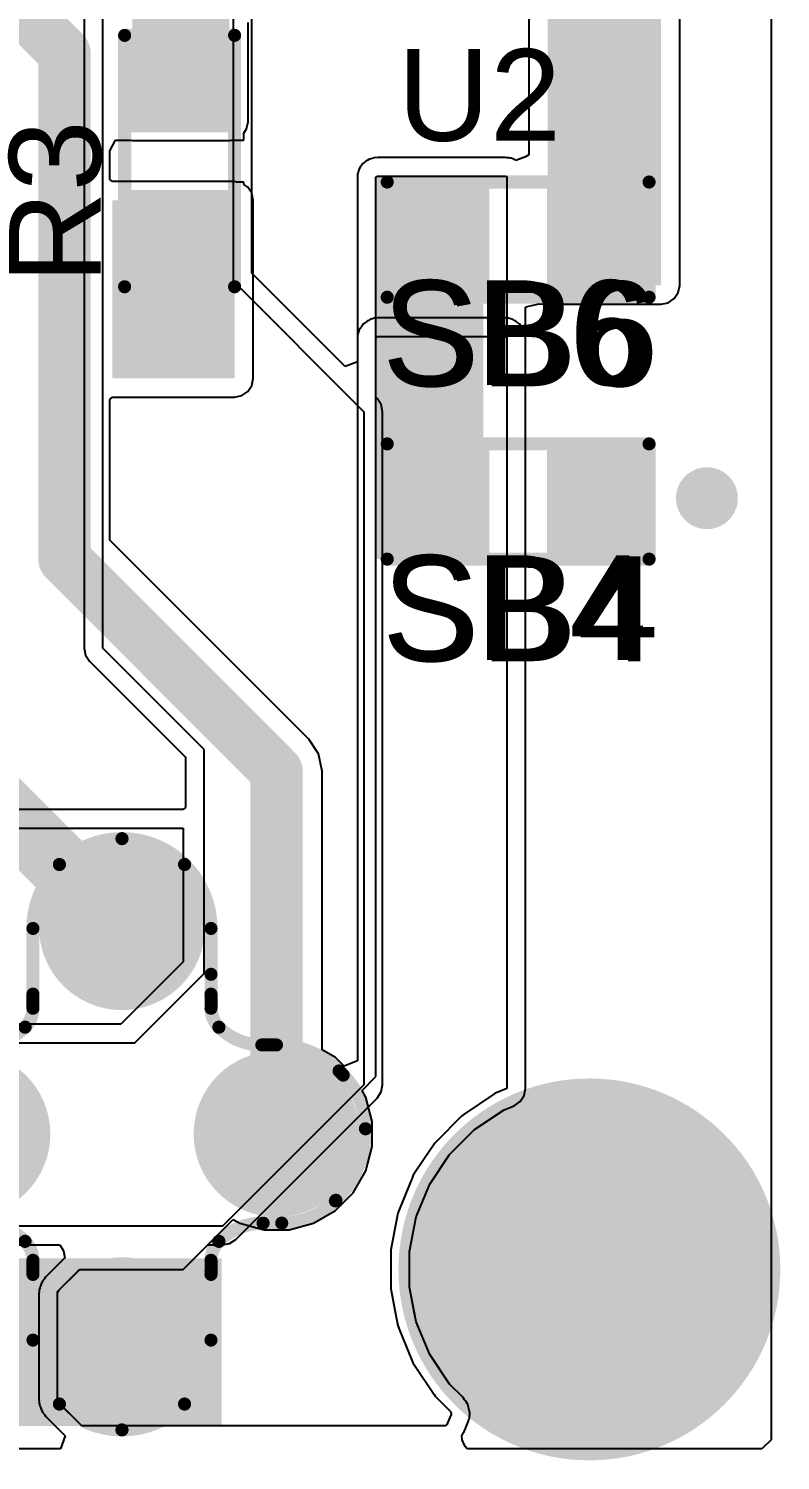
# Model space of a CAD drawing. Header units: millimetres. Extents: x 0.2 to 47.8, y 0.1 to 26.
# Drawn here: x 40.54 to 47.83, y 0.14 to 14.03 of the extents above; entities that cross this region are included whole.
import ezdxf

# ---------------------------------------------------------------- set-up
doc = ezdxf.new("R2010")
doc.units = ezdxf.units.MM
for name, color, linetype in [('BottomLayer', 5, 'Continuous'), ('BottomSolder', 6, 'Continuous'), ('MultiLayer', 9, 'Continuous'), ('PadHoleLayer', 156, 'Continuous'), ('TopLayer', 1, 'Continuous'), ('TopOverlay', 2, 'Continuous'), ('TopPaste', 8, 'Continuous'), ('TopSolder', 216, 'Continuous'), ('ViaHoleLayer', 16, 'Continuous')]:
    doc.layers.add(name, color=color, linetype=linetype)
doc.styles.add('Arial', font='', dxfattribs={"height": 0.2})
doc.styles.get('Arial').set_extended_font_data('Arial')

# ---------------------------------------------------------------- blocks, each defined once
blk = doc.blocks.new('2_2_P___17')
at = {"layer": 'TopLayer'}
h = blk.add_hatch(color=1, dxfattribs=at)
edge = h.paths.add_edge_path()
edge.add_arc((0, 2), 0.75, 0, 360)
h = blk.add_hatch(color=1, dxfattribs=at)
edge = h.paths.add_edge_path()
edge.add_arc((-1.5, 0), 0.75, 0, 360)
h = blk.add_hatch(color=1, dxfattribs=at)
edge = h.paths.add_edge_path()
edge.add_arc((1.5, 0), 0.75, 0, 360)
h = blk.add_hatch(color=1, dxfattribs=at)
edge = h.paths.add_edge_path()
edge.add_arc((0, -2.007), 0.75, 0, 360)
at = {"layer": 'TopPaste'}
h = blk.add_hatch(color=8, dxfattribs=at)
edge = h.paths.add_edge_path()
edge.add_arc((0, 2), 0.75, 0, 360)
h = blk.add_hatch(color=8, dxfattribs=at)
edge = h.paths.add_edge_path()
edge.add_arc((-1.5, 0), 0.75, 0, 360)
h = blk.add_hatch(color=8, dxfattribs=at)
edge = h.paths.add_edge_path()
edge.add_arc((1.5, 0), 0.75, 0, 360)
h = blk.add_hatch(color=8, dxfattribs=at)
edge = h.paths.add_edge_path()
edge.add_arc((0, -2.007), 0.75, 0, 360)
at = {"layer": 'TopSolder'}
h = blk.add_hatch(color=216, dxfattribs=at)
edge = h.paths.add_edge_path()
edge.add_arc((0, 2), 0.805, 0, 360)
h = blk.add_hatch(color=216, dxfattribs=at)
edge = h.paths.add_edge_path()
edge.add_arc((-1.5, 0), 0.805, 0, 360)
h = blk.add_hatch(color=216, dxfattribs=at)
edge = h.paths.add_edge_path()
edge.add_arc((1.5, 0), 0.805, 0, 360)
h = blk.add_hatch(color=216, dxfattribs=at)
edge = h.paths.add_edge_path()
edge.add_arc((0, -2.007), 0.805, 0, 360)
at = {"layer": 'TopOverlay', "const_width": 0.127}
for points in [[(-0.607, 2.619, -0.198912), (0, 2.87)], [(0, 2.87, -0.198912), (0.607, 2.619)], [(-0.864, 1.999, -0.198912), (-0.607, 2.619)], [(0.607, 2.619, -0.198912), (0.864, 1.999)], [(-0.864, 1.225, -0.198912), (-0.94, 1.041)], [(0.94, 1.041, -0.198912), (0.864, 1.225)], [(-0.94, 1.041, -0.198912), (-1.369, 0.864)], [(1.369, 0.864, -0.198912), (0.94, 1.041)], [(-2.07, 0.648, -0.198912), (-1.549, 0.864)], [(1.549, 0.864, -0.198912), (2.07, 0.648)], [(-2.362, -0.051, -0.198912), (-2.075, 0.643)], [(2.075, 0.643, -0.198912), (2.362, -0.051)], [(-2.147, -0.571, -0.198912), (-2.362, -0.051)], [(2.362, -0.051, -0.198912), (2.147, -0.571)], [(-1.499, -0.864, -0.198912), (-2.106, -0.612)], [(2.106, -0.612, -0.198912), (1.499, -0.864)], [(-1.357, -0.864, -0.198912), (-0.94, -1.036)], [(0.94, -1.036, -0.198912), (1.357, -0.864)], [(-0.94, -1.036, -0.198912), (-0.864, -1.22)], [(0.864, -1.22, -0.198912), (0.94, -1.036)], [(-0.607, -2.614, -0.198912), (-0.864, -1.994)], [(0.864, -1.994, -0.198912), (0.607, -2.614)], [(0, -2.865, -0.198912), (-0.607, -2.614)], [(0.607, -2.614, -0.198912), (0, -2.865)]]:
    blk.add_lwpolyline(points, format="xyb", dxfattribs=at)
at = {"layer": 'TopOverlay', "const_width": 0.0635}
for points in [[(-0.032, 2.87, 1), (0.032, 2.87, 1)], [(-0.032, 2.87, 1), (0.032, 2.87, 1)], [(-0.639, 2.619, 1), (-0.575, 2.619, 1)], [(-0.639, 2.619, 1), (-0.575, 2.619, 1)], [(0.575, 2.619, 1), (0.639, 2.619, 1)], [(0.575, 2.619, 1), (0.639, 2.619, 1)], [(-0.895, 1.999, 1), (-0.832, 1.999, 1)], [(-0.895, 1.999, 1), (-0.832, 1.999, 1)], [(0.832, 1.999, 1), (0.895, 1.999, 1)], [(0.832, 1.999, 1), (0.895, 1.999, 1)], [(-0.895, 1.362, 1), (-0.832, 1.362, 1)], [(-0.895, 1.337, 1), (-0.832, 1.337, 1)], [(0.832, 1.362, 1), (0.895, 1.362, 1)], [(0.832, 1.337, 1), (0.895, 1.337, 1)], [(-0.895, 1.225, 1), (-0.832, 1.225, 1)], [(-0.895, 1.225, 1), (-0.832, 1.225, 1)], [(0.832, 1.225, 1), (0.895, 1.225, 1)], [(0.832, 1.225, 1), (0.895, 1.225, 1)], [(-0.972, 1.041, 1), (-0.908, 1.041, 1)], [(-0.972, 1.041, 1), (-0.908, 1.041, 1)], [(0.908, 1.041, 1), (0.972, 1.041, 1)], [(0.908, 1.041, 1), (0.972, 1.041, 1)], [(-1.581, 0.864, 1), (-1.518, 0.864, 1)], [(-1.581, 0.864, 1), (-1.518, 0.864, 1)], [(-1.401, 0.864, 1), (-1.337, 0.864, 1)], [(-1.401, 0.864, 1), (-1.337, 0.864, 1)], [(1.337, 0.864, 1), (1.401, 0.864, 1)], [(1.337, 0.864, 1), (1.401, 0.864, 1)], [(1.518, 0.864, 1), (1.581, 0.864, 1)], [(1.518, 0.864, 1), (1.581, 0.864, 1)], [(-2.107, 0.643, 1), (-2.043, 0.643, 1)], [(-2.107, 0.643, 1), (-2.043, 0.643, 1)], [(-2.101, 0.648, 1), (-2.038, 0.648, 1)], [(-2.101, 0.648, 1), (-2.038, 0.648, 1)], [(2.038, 0.648, 1), (2.101, 0.648, 1)], [(2.038, 0.648, 1), (2.101, 0.648, 1)], [(2.043, 0.643, 1), (2.107, 0.643, 1)], [(2.043, 0.643, 1), (2.107, 0.643, 1)], [(-2.394, -0.051, 1), (-2.33, -0.051, 1)], [(-2.394, -0.051, 1), (-2.33, -0.051, 1)], [(2.33, -0.051, 1), (2.394, -0.051, 1)], [(2.33, -0.051, 1), (2.394, -0.051, 1)], [(-2.178, -0.571, 1), (-2.115, -0.571, 1)], [(-2.178, -0.571, 1), (-2.115, -0.571, 1)], [(-2.137, -0.612, 1), (-2.074, -0.612, 1)], [(-2.137, -0.612, 1), (-2.074, -0.612, 1)], [(2.074, -0.612, 1), (2.137, -0.612, 1)], [(2.074, -0.612, 1), (2.137, -0.612, 1)], [(2.115, -0.571, 1), (2.178, -0.571, 1)], [(2.115, -0.571, 1), (2.178, -0.571, 1)], [(-1.53, -0.864, 1), (-1.467, -0.864, 1)], [(-1.53, -0.864, 1), (-1.467, -0.864, 1)], [(-1.388, -0.864, 1), (-1.325, -0.864, 1)], [(-1.388, -0.864, 1), (-1.325, -0.864, 1)], [(1.325, -0.864, 1), (1.388, -0.864, 1)], [(1.325, -0.864, 1), (1.388, -0.864, 1)], [(1.467, -0.864, 1), (1.53, -0.864, 1)], [(1.467, -0.864, 1), (1.53, -0.864, 1)], [(-0.972, -1.036, 1), (-0.908, -1.036, 1)], [(-0.972, -1.036, 1), (-0.908, -1.036, 1)], [(0.908, -1.036, 1), (0.972, -1.036, 1)], [(0.908, -1.036, 1), (0.972, -1.036, 1)], [(-0.895, -1.22, 1), (-0.832, -1.22, 1)], [(-0.895, -1.22, 1), (-0.832, -1.22, 1)], [(0.832, -1.22, 1), (0.895, -1.22, 1)], [(0.832, -1.22, 1), (0.895, -1.22, 1)], [(-0.895, -1.332, 1), (-0.832, -1.332, 1)], [(-0.895, -1.357, 1), (-0.832, -1.357, 1)], [(0.832, -1.332, 1), (0.895, -1.332, 1)], [(0.832, -1.357, 1), (0.895, -1.357, 1)], [(-0.895, -1.549, 1), (-0.832, -1.549, 1)], [(-0.895, -1.994, 1), (-0.832, -1.994, 1)], [(-0.895, -1.994, 1), (-0.832, -1.994, 1)], [(-0.895, -1.994, 1), (-0.832, -1.994, 1)], [(0.832, -1.994, 1), (0.895, -1.994, 1)], [(0.832, -1.994, 1), (0.895, -1.994, 1)], [(-0.639, -2.614, 1), (-0.575, -2.614, 1)], [(-0.639, -2.614, 1), (-0.575, -2.614, 1)], [(0.575, -2.614, 1), (0.639, -2.614, 1)], [(0.575, -2.614, 1), (0.639, -2.614, 1)], [(-0.032, -2.865, 1), (0.032, -2.865, 1)], [(-0.032, -2.865, 1), (0.032, -2.865, 1)]]:
    blk.add_lwpolyline(points, format="xyb", close=True, dxfattribs=at)
at = {"layer": 'TopOverlay', "const_width": 0.127}
for points in [[(-0.864, 1.999), (-0.864, 1.337)], [(0.864, 1.999), (0.864, 1.337)], [(-0.864, 1.362), (-0.864, 1.225)], [(0.864, 1.362), (0.864, 1.225)], [(-1.369, 0.864), (-1.549, 0.864)], [(1.549, 0.864), (1.369, 0.864)], [(-2.07, 0.648), (-2.075, 0.643)], [(2.075, 0.643), (2.07, 0.648)], [(-2.106, -0.612), (-2.147, -0.571)], [(2.147, -0.571), (2.106, -0.612)], [(-1.357, -0.864), (-1.499, -0.864)], [(1.499, -0.864), (1.357, -0.864)], [(-0.864, -1.22), (-0.864, -1.357)], [(0.864, -1.22), (0.864, -1.357)], [(-0.864, -1.332), (-0.864, -1.994)], [(0.864, -1.332), (0.864, -1.994)], [(-0.864, -1.549), (-0.864, -1.994)]]:
    blk.add_lwpolyline(points, dxfattribs=at)
blk = doc.blocks.new('S______B______26')
at = {"layer": 'TopLayer'}
for points in [[(-1.143, -0.4445), (-1.143, 0.4445), (-0.381, 0.4445), (-0.381, -0.4445)], [(0.381, -0.4445), (0.381, 0.4445), (1.143, 0.4445), (1.143, -0.4445)]]:
    blk.add_hatch(color=1, dxfattribs=at).paths.add_polyline_path(points)
at = {"layer": 'TopPaste'}
for points in [[(-1.143, -0.4445), (-1.143, 0.4445), (-0.381, 0.4445), (-0.381, -0.4445)], [(0.381, -0.4445), (0.381, 0.4445), (1.143, 0.4445), (1.143, -0.4445)]]:
    blk.add_hatch(color=8, dxfattribs=at).paths.add_polyline_path(points)
at = {"layer": 'TopSolder'}
for points in [[(-1.2446, -0.5461), (-1.2446, 0.5461), (-0.2794, 0.5461), (-0.2794, -0.5461)], [(0.2794, -0.5461), (0.2794, 0.5461), (1.2446, 0.5461), (1.2446, -0.5461)]]:
    blk.add_hatch(color=216, dxfattribs=at).paths.add_polyline_path(points)
at = {"layer": 'TopOverlay', "const_width": 0.127}
for points in [[(-1.27, 0.5588), (-1.27, -0.5588)], [(1.27, 0.5588), (-1.27, 0.5588)], [(1.27, 0.5588), (1.27, -0.5588)], [(1.27, -0.5588), (-1.27, -0.5588)]]:
    blk.add_lwpolyline(points, dxfattribs=at)
at = {"layer": 'TopOverlay', "const_width": 0.0635}
for points in [[(-1.30175, 0.5588, 1), (-1.23825, 0.5588, 1)], [(-1.30175, 0.5588, 1), (-1.23825, 0.5588, 1)], [(1.23825, 0.5588, 1), (1.30175, 0.5588, 1)], [(1.23825, 0.5588, 1), (1.30175, 0.5588, 1)], [(-1.30175, -0.5588, 1), (-1.23825, -0.5588, 1)], [(-1.30175, -0.5588, 1), (-1.23825, -0.5588, 1)], [(1.23825, -0.5588, 1), (1.30175, -0.5588, 1)], [(1.23825, -0.5588, 1), (1.30175, -0.5588, 1)]]:
    blk.add_lwpolyline(points, format="xyb", close=True, dxfattribs=at)
at = {"layer": 'TopOverlay'}
blk.add_text('SB6', height=1.016, rotation=-180, dxfattribs=at).set_placement((1.318661, 1.410716))
blk = doc.blocks.new('S______B______28')
at = {"layer": 'TopLayer'}
for points in [[(-1.143, -0.4445), (-1.143, 0.4445), (-0.381, 0.4445), (-0.381, -0.4445)], [(0.381, -0.4445), (0.381, 0.4445), (1.143, 0.4445), (1.143, -0.4445)]]:
    blk.add_hatch(color=1, dxfattribs=at).paths.add_polyline_path(points)
at = {"layer": 'TopPaste'}
for points in [[(-1.143, -0.4445), (-1.143, 0.4445), (-0.381, 0.4445), (-0.381, -0.4445)], [(0.381, -0.4445), (0.381, 0.4445), (1.143, 0.4445), (1.143, -0.4445)]]:
    blk.add_hatch(color=8, dxfattribs=at).paths.add_polyline_path(points)
at = {"layer": 'TopSolder'}
for points in [[(-1.2446, -0.5461), (-1.2446, 0.5461), (-0.2794, 0.5461), (-0.2794, -0.5461)], [(0.2794, -0.5461), (0.2794, 0.5461), (1.2446, 0.5461), (1.2446, -0.5461)]]:
    blk.add_hatch(color=216, dxfattribs=at).paths.add_polyline_path(points)
at = {"layer": 'TopOverlay', "const_width": 0.127}
for points in [[(-1.27, -0.5588), (-1.27, 0.5588)], [(-1.27, 0.5588), (1.27, 0.5588)], [(1.27, -0.5588), (1.27, 0.5588)], [(-1.27, -0.5588), (1.27, -0.5588)]]:
    blk.add_lwpolyline(points, dxfattribs=at)
at = {"layer": 'TopOverlay', "const_width": 0.0635}
for points in [[(-1.30175, 0.5588, 1), (-1.23825, 0.5588, 1)], [(-1.30175, 0.5588, 1), (-1.23825, 0.5588, 1)], [(1.23825, 0.5588, 1), (1.30175, 0.5588, 1)], [(1.23825, 0.5588, 1), (1.30175, 0.5588, 1)], [(-1.30175, -0.5588, 1), (-1.23825, -0.5588, 1)], [(-1.30175, -0.5588, 1), (-1.23825, -0.5588, 1)], [(1.23825, -0.5588, 1), (1.30175, -0.5588, 1)], [(1.23825, -0.5588, 1), (1.30175, -0.5588, 1)]]:
    blk.add_lwpolyline(points, format="xyb", close=True, dxfattribs=at)
at = {"layer": 'TopOverlay'}
blk.add_text('SB4', height=1.016, dxfattribs=at).set_placement((-1.318661, -1.537716))
blk = doc.blocks.new('R___0603_33')
at = {"layer": 'TopLayer'}
for points in [[(-0.381, 0.4445), (-0.381, -0.4445), (-1.143, -0.4445), (-1.143, 0.4445)], [(1.143, 0.4445), (1.143, -0.4445), (0.381, -0.4445), (0.381, 0.4445)]]:
    blk.add_hatch(color=1, dxfattribs=at).paths.add_polyline_path(points)
at = {"layer": 'TopPaste'}
for points in [[(-0.381, 0.4445), (-0.381, -0.4445), (-1.143, -0.4445), (-1.143, 0.4445)], [(1.143, 0.4445), (1.143, -0.4445), (0.381, -0.4445), (0.381, 0.4445)]]:
    blk.add_hatch(color=8, dxfattribs=at).paths.add_polyline_path(points)
at = {"layer": 'TopSolder'}
for points in [[(-0.2794, 0.5461), (-0.2794, -0.5461), (-1.2446, -0.5461), (-1.2446, 0.5461)], [(1.2446, 0.5461), (1.2446, -0.5461), (0.2794, -0.5461), (0.2794, 0.5461)]]:
    blk.add_hatch(color=216, dxfattribs=at).paths.add_polyline_path(points)
at = {"layer": 'TopOverlay', "const_width": 0.127}
for points in [[(1.2192, 0.5334), (-1.2192, 0.5334)], [(-1.2192, -0.5334), (-1.2192, 0.5334)], [(1.2192, -0.5334), (1.2192, 0.5334)], [(1.2192, -0.5334), (-1.2192, -0.5334)]]:
    blk.add_lwpolyline(points, dxfattribs=at)
at = {"layer": 'TopOverlay', "const_width": 0.0635}
for points in [[(-1.25095, 0.5334, 1), (-1.18745, 0.5334, 1)], [(-1.25095, 0.5334, 1), (-1.18745, 0.5334, 1)], [(1.18745, 0.5334, 1), (1.25095, 0.5334, 1)], [(1.18745, 0.5334, 1), (1.25095, 0.5334, 1)], [(-1.25095, -0.5334, 1), (-1.18745, -0.5334, 1)], [(-1.25095, -0.5334, 1), (-1.18745, -0.5334, 1)], [(1.18745, -0.5334, 1), (1.25095, -0.5334, 1)], [(1.18745, -0.5334, 1), (1.25095, -0.5334, 1)]]:
    blk.add_lwpolyline(points, format="xyb", close=True, dxfattribs=at)

msp = doc.modelspace()

# ---------------------------------------------------------------- hatches: boundary and pattern name
at = {"layer": 'BottomLayer'}
h = msp.add_hatch(color=5, dxfattribs=at)
edge = h.paths.add_edge_path()
edge.add_arc((41.85, 11.043), 0.3, 0, 360)
h = msp.add_hatch(color=5, dxfattribs=at)
edge = h.paths.add_edge_path()
edge.add_arc((44.475, 10.363), 0.3, 0, 360)
h = msp.add_hatch(color=5, dxfattribs=at)
edge = h.paths.add_edge_path()
edge.add_arc((47.117, 9.474), 0.3, 0, 360)
h = msp.add_hatch(color=5, dxfattribs=at)
edge = h.paths.add_edge_path()
edge.add_arc((41.443, 5.314), 0.3, 0, 360)
h = msp.add_hatch(color=5, dxfattribs=at)
edge = h.paths.add_edge_path()
edge.add_arc((45.977, 1.994), 1.75, 0, 360)
h = msp.add_hatch(color=5, dxfattribs=at)
edge = h.paths.add_edge_path()
edge.add_arc((41.441, 1.305), 0.3, 0, 360)
at = {"layer": 'BottomSolder'}
h = msp.add_hatch(color=6, dxfattribs=at)
edge = h.paths.add_edge_path()
edge.add_arc((45.977, 1.994), 1.852, 0, 360)
at = {"layer": 'MultiLayer'}
h = msp.add_hatch(color=9, dxfattribs=at)
edge = h.paths.add_edge_path()
edge.add_arc((45.977, 1.994), 1.75, 0, 360)
at = {"layer": 'PadHoleLayer'}
h = msp.add_hatch(color=156, dxfattribs=at)
edge = h.paths.add_edge_path()
edge.add_arc((45.977, 1.994), 1.5, 0, 360)
at = {"layer": 'TopLayer'}
for points in [[(41.545, 13.125), (42.485, 13.125), (42.485, 15.056), (41.545, 15.056)], [(45.572, 11.538), (46.672, 11.538), (46.672, 14.99), (45.572, 14.99)], [(43.907, 8.884), (44.949, 8.884), (44.949, 12.592), (43.907, 12.592)], [(41.351, 10.636), (42.536, 10.636), (42.536, 12.363), (41.351, 12.363)], [(2.348, 0.476), (42.409, 0.476), (42.409, 2.102), (2.348, 2.102)]]:
    msp.add_hatch(color=1, dxfattribs=at).paths.add_polyline_path(points)
h = msp.add_hatch(color=1, dxfattribs=at)
edge = h.paths.add_edge_path()
edge.add_arc((41.85, 11.043), 0.3, 0, 360)
h = msp.add_hatch(color=1, dxfattribs=at)
edge = h.paths.add_edge_path()
edge.add_arc((44.475, 10.363), 0.3, 0, 360)
h = msp.add_hatch(color=1, dxfattribs=at)
edge = h.paths.add_edge_path()
edge.add_arc((47.117, 9.474), 0.3, 0, 360)
h = msp.add_hatch(color=1, dxfattribs=at)
edge = h.paths.add_edge_path()
edge.add_arc((41.443, 5.314), 0.3, 0, 360)
h = msp.add_hatch(color=1, dxfattribs=at)
edge = h.paths.add_edge_path()
edge.add_arc((45.977, 1.994), 1.75, 0, 360)
h = msp.add_hatch(color=1, dxfattribs=at)
edge = h.paths.add_edge_path()
edge.add_arc((41.441, 1.305), 0.3, 0, 360)
at = {"layer": 'TopSolder'}
h = msp.add_hatch(color=216, dxfattribs=at)
edge = h.paths.add_edge_path()
edge.add_arc((45.977, 1.994), 1.852, 0, 360)
at = {"layer": 'ViaHoleLayer'}
h = msp.add_hatch(color=16, dxfattribs=at)
edge = h.paths.add_edge_path()
edge.add_arc((41.85, 11.043), 0.15, 0, 360)
h = msp.add_hatch(color=16, dxfattribs=at)
edge = h.paths.add_edge_path()
edge.add_arc((44.475, 10.363), 0.15, 0, 360)
h = msp.add_hatch(color=16, dxfattribs=at)
edge = h.paths.add_edge_path()
edge.add_arc((47.117, 9.474), 0.15, 0, 360)
h = msp.add_hatch(color=16, dxfattribs=at)
edge = h.paths.add_edge_path()
edge.add_arc((41.443, 5.314), 0.15, 0, 360)
h = msp.add_hatch(color=16, dxfattribs=at)
edge = h.paths.add_edge_path()
edge.add_arc((41.441, 1.305), 0.15, 0, 360)

# ---------------------------------------------------------------- linework, layer by layer
at = {"layer": 'BottomLayer'}
for p, q in [((47.741, 25.741), (47.741, 0.342)), ((41.075, 18.745), (41.075, 8.02)), ((41.256, 8.02), (41.256, 18.745)), ((42.52, 18.745), (42.52, 11.582)), ((42.701, 11.657), (42.701, 18.745)), ((42.52, 11.582), (43.79, 10.312)), ((43.609, 10.75), (42.701, 11.657)), ((43.754, 11.119), (43.745, 11.106)), ((43.756, 11.125), (43.754, 11.119)), ((43.758, 11.128), (43.756, 11.125)), ((43.76, 11.13), (43.758, 11.128)), ((43.762, 11.133), (43.76, 11.13)), ((43.765, 11.136), (43.762, 11.133)), ((43.785, 11.165), (43.765, 11.136)), ((43.817, 11.187), (43.785, 11.165)), ((43.785, 11.165), (43.785, 11.165)), ((43.822, 11.192), (43.817, 11.187)), ((43.824, 11.193), (43.822, 11.192)), ((43.831, 11.196), (43.824, 11.193)), ((43.843, 11.204), (43.831, 11.196)), ((43.853, 11.209), (43.843, 11.204)), ((43.856, 11.21), (43.853, 11.209)), ((43.873, 11.214), (43.856, 11.21)), ((43.89, 11.22), (43.873, 11.214)), ((43.908, 11.22), (43.89, 11.22)), ((43.925, 11.224), (43.908, 11.22)), ((45.159, 11.224), (43.925, 11.224)), ((45.177, 11.22), (45.159, 11.224)), ((45.195, 11.22), (45.177, 11.22)), ((45.199, 11.219), (45.195, 11.22)), ((45.203, 11.218), (45.199, 11.219)), ((45.216, 11.213), (45.203, 11.218)), ((45.203, 11.218), (45.203, 11.218)), ((45.229, 11.21), (45.216, 11.213)), ((45.231, 11.209), (45.229, 11.21)), ((45.241, 11.204), (45.231, 11.209)), ((45.231, 11.209), (45.231, 11.209)), ((45.254, 11.196), (45.241, 11.204)), ((45.26, 11.193), (45.254, 11.196)), ((45.262, 11.192), (45.26, 11.193)), ((45.265, 11.19), (45.262, 11.192)), ((45.267, 11.188), (45.265, 11.19)), ((45.27, 11.185), (45.267, 11.188)), ((45.3, 11.165), (45.27, 11.185)), ((45.321, 11.133), (45.3, 11.165)), ((45.3, 11.165), (45.3, 11.165)), ((45.326, 11.128), (45.321, 11.133)), ((45.328, 11.126), (45.326, 11.128)), ((45.331, 11.119), (45.328, 11.126)), ((45.339, 11.106), (45.331, 11.119)), ((43.729, 11.042), (43.726, 11.025)), ((43.726, 11.025), (43.726, 10.798)), ((43.731, 11.064), (43.729, 11.06)), ((43.729, 11.06), (43.729, 11.042)), ((43.737, 11.081), (43.731, 11.069)), ((43.731, 11.069), (43.731, 11.069)), ((43.731, 11.069), (43.731, 11.064)), ((43.74, 11.094), (43.737, 11.081)), ((43.741, 11.096), (43.74, 11.094)), ((43.745, 11.106), (43.741, 11.096)), ((43.741, 11.096), (43.741, 11.096)), ((43.907, 11.025), (43.909, 11.027)), ((43.907, 10.451), (43.907, 11.025)), ((43.907, 11.025), (43.907, 11.025)), ((43.909, 11.027), (43.913, 11.037)), ((43.913, 11.037), (43.923, 11.041)), ((43.923, 11.041), (43.925, 11.043)), ((43.925, 11.043), (43.925, 11.043)), ((43.925, 11.043), (45.159, 11.043)), ((45.159, 11.043), (45.159, 11.043)), ((45.159, 11.043), (45.162, 11.041)), ((45.162, 11.041), (45.172, 11.037)), ((45.172, 11.037), (45.176, 11.027)), ((45.176, 11.027), (45.177, 11.025)), ((45.177, 11.025), (45.177, 11.025)), ((45.177, 11.025), (45.177, 8.862)), ((45.343, 11.096), (45.339, 11.106)), ((45.345, 11.094), (45.343, 11.096)), ((45.348, 11.077), (45.345, 11.094)), ((45.355, 11.06), (45.348, 11.077)), ((45.355, 11.042), (45.355, 11.06)), ((45.358, 11.025), (45.355, 11.042)), ((45.358, 8.862), (45.358, 11.025)), ((43.726, 10.798), (43.609, 10.75)), ((43.918, 10.441), (43.907, 10.451)), ((43.957, 10.382), (43.918, 10.441)), ((43.79, 10.312), (43.79, 3.785)), ((43.971, 10.312), (43.957, 10.382)), ((43.971, 3.785), (43.971, 10.312)), ((45.177, 8.862), (45.177, 3.749)), ((45.358, 3.749), (45.358, 8.862)), ((41.075, 8.02), (41.089, 7.95)), ((41.089, 7.95), (41.128, 7.892)), ((41.715, 7.561), (41.256, 8.02)), ((41.128, 7.892), (41.128, 7.892)), ((41.128, 7.892), (41.587, 7.433)), ((42.24, 7.036), (41.715, 7.561)), ((41.587, 7.433), (42.059, 6.961)), ((42.059, 6.961), (42.059, 6.473)), ((42.24, 4.863), (42.24, 7.036)), ((42.037, 6.455), (2.54, 6.455)), ((42.059, 6.473), (42.037, 6.455)), ((2.54, 6.274), (42.037, 6.274)), ((42.037, 6.274), (42.037, 4.976)), ((42.037, 4.976), (41.433, 4.372)), ((41.568, 4.191), (42.24, 4.863)), ((41.433, 4.372), (2.74, 4.372)), ((1.068, 4.191), (41.568, 4.191)), ((43.79, 3.785), (42.418, 2.413)), ((43.957, 3.715), (43.971, 3.785)), ((42.546, 2.285), (43.918, 3.656)), ((43.918, 3.656), (43.957, 3.715)), ((45.049, 3.692), (44.763, 3.501)), ((45.064, 3.702), (45.049, 3.692)), ((45.049, 3.692), (45.049, 3.692)), ((45.081, 3.709), (45.064, 3.702)), ((45.177, 3.749), (45.081, 3.709)), ((45.081, 3.709), (45.081, 3.709)), ((45.247, 3.582), (45.305, 3.621)), ((45.305, 3.621), (45.345, 3.68)), ((45.345, 3.68), (45.358, 3.749)), ((44.736, 3.479), (44.493, 3.235)), ((44.748, 3.491), (44.736, 3.479)), ((44.763, 3.501), (44.748, 3.491)), ((44.763, 3.501), (44.763, 3.501)), ((44.864, 3.35), (45.15, 3.542)), ((45.15, 3.542), (45.247, 3.582)), ((44.621, 3.107), (44.864, 3.35)), ((44.47, 3.208), (44.375, 3.065)), ((44.48, 3.223), (44.47, 3.208)), ((44.47, 3.208), (44.47, 3.208)), ((44.493, 3.235), (44.48, 3.223)), ((44.375, 3.065), (44.269, 2.907)), ((44.43, 2.821), (44.621, 3.107)), ((44.262, 2.89), (44.131, 2.573)), ((44.269, 2.907), (44.262, 2.89)), ((44.262, 2.89), (44.262, 2.89)), ((44.298, 2.503), (44.43, 2.821)), ((44.12, 2.539), (44.087, 2.37)), ((44.124, 2.556), (44.12, 2.539)), ((44.12, 2.539), (44.12, 2.539)), ((44.131, 2.573), (44.124, 2.556)), ((44.131, 2.573), (44.131, 2.573)), ((44.264, 2.335), (44.298, 2.503)), ((42.418, 2.413), (1.068, 2.413)), ((44.087, 2.37), (44.05, 2.184)), ((1.068, 2.232), (40.841, 2.232)), ((40.841, 2.232), (40.875, 2.174)), ((42.037, 1.994), (42.275, 2.232)), ((42.275, 2.232), (42.418, 2.232)), ((42.418, 2.232), (42.487, 2.246)), ((42.487, 2.246), (42.546, 2.285)), ((44.231, 2.166), (44.264, 2.335)), ((40.888, 2.105), (40.702, 1.919)), ((40.875, 2.174), (40.888, 2.105)), ((44.05, 2.184), (44.05, 2.166)), ((44.05, 2.166), (44.05, 1.822)), ((44.231, 1.822), (44.231, 2.166)), ((40.83, 1.791), (41.016, 1.977)), ((41.016, 1.977), (41.034, 1.994)), ((41.034, 1.994), (42.037, 1.994)), ((40.647, 1.812), (40.64, 1.796)), ((40.65, 1.83), (40.647, 1.812)), ((40.651, 1.83), (40.65, 1.83)), ((40.663, 1.859), (40.651, 1.83)), ((40.673, 1.875), (40.663, 1.86)), ((40.663, 1.86), (40.663, 1.859)), ((40.68, 1.891), (40.673, 1.875)), ((40.692, 1.904), (40.68, 1.891)), ((40.702, 1.919), (40.692, 1.904)), ((44.05, 1.822), (44.05, 1.804)), ((44.282, 1.566), (44.231, 1.822)), ((40.64, 1.778), (40.637, 1.76)), ((40.637, 1.76), (40.637, 0.729)), ((40.64, 1.796), (40.64, 1.778)), ((40.818, 1.761), (40.83, 1.79)), ((40.818, 1.76), (40.818, 1.761)), ((40.818, 0.729), (40.818, 1.76)), ((40.83, 1.79), (40.83, 1.791)), ((40.83, 1.791), (40.83, 1.791)), ((44.05, 1.804), (44.104, 1.53)), ((44.104, 1.53), (44.12, 1.449)), ((44.298, 1.484), (44.282, 1.566)), ((44.12, 1.449), (44.12, 1.449)), ((44.12, 1.449), (44.124, 1.432)), ((44.124, 1.432), (44.131, 1.415)), ((44.131, 1.415), (44.131, 1.415)), ((44.131, 1.415), (44.262, 1.097)), ((44.43, 1.167), (44.298, 1.484)), ((44.621, 0.88), (44.43, 1.167)), ((44.262, 1.097), (44.262, 1.097)), ((44.262, 1.097), (44.269, 1.081)), ((44.269, 1.081), (44.279, 1.066)), ((44.279, 1.066), (44.279, 1.066)), ((44.279, 1.066), (44.47, 0.78)), ((44.745, 0.757), (44.621, 0.88)), ((40.637, 0.729), (40.64, 0.712)), ((40.64, 0.712), (40.64, 0.694)), ((40.818, 0.728), (40.818, 0.729)), ((40.818, 0.729), (40.818, 0.729)), ((40.83, 0.7), (40.818, 0.728)), ((40.83, 0.699), (40.83, 0.7)), ((41.053, 0.476), (40.83, 0.699)), ((44.47, 0.78), (44.47, 0.78)), ((44.47, 0.78), (44.48, 0.765)), ((44.48, 0.765), (44.493, 0.752)), ((44.493, 0.752), (44.616, 0.628)), ((44.757, 0.744), (44.745, 0.757)), ((44.745, 0.757), (44.745, 0.757)), ((44.767, 0.729), (44.757, 0.744)), ((44.78, 0.717), (44.767, 0.729)), ((44.787, 0.7), (44.78, 0.717)), ((44.797, 0.685), (44.787, 0.7)), ((40.64, 0.694), (40.64, 0.694)), ((40.64, 0.694), (40.64, 0.694)), ((40.64, 0.694), (40.64, 0.694)), ((40.64, 0.694), (40.647, 0.677)), ((40.647, 0.677), (40.65, 0.66)), ((40.65, 0.66), (40.651, 0.659)), ((40.651, 0.659), (40.651, 0.659)), ((40.651, 0.659), (40.663, 0.63)), ((40.663, 0.63), (40.663, 0.629)), ((40.663, 0.629), (40.673, 0.614)), ((40.673, 0.614), (40.68, 0.598)), ((40.68, 0.598), (40.692, 0.585)), ((40.692, 0.585), (40.702, 0.57)), ((40.702, 0.57), (40.892, 0.381)), ((44.635, 0.587), (44.601, 0.505)), ((44.616, 0.628), (44.616, 0.628)), ((44.616, 0.628), (44.629, 0.616)), ((44.629, 0.616), (44.629, 0.614)), ((44.629, 0.614), (44.635, 0.602)), ((44.635, 0.602), (44.635, 0.588)), ((44.635, 0.588), (44.635, 0.587)), ((44.635, 0.587), (44.635, 0.587)), ((44.635, 0.587), (44.635, 0.587)), ((44.635, 0.587), (44.635, 0.587)), ((44.635, 0.587), (44.635, 0.587)), ((44.797, 0.683), (44.797, 0.685)), ((44.802, 0.671), (44.797, 0.683)), ((44.797, 0.683), (44.797, 0.683)), ((44.805, 0.655), (44.802, 0.671)), ((44.807, 0.651), (44.805, 0.655)), ((44.807, 0.649), (44.807, 0.651)), ((44.807, 0.645), (44.807, 0.649)), ((44.811, 0.628), (44.807, 0.645)), ((44.812, 0.624), (44.811, 0.628)), ((44.813, 0.622), (44.812, 0.624)), ((44.813, 0.618), (44.813, 0.622)), ((44.816, 0.602), (44.813, 0.618)), ((44.813, 0.569), (44.816, 0.587)), ((44.813, 0.551), (44.813, 0.569)), ((44.816, 0.588), (44.816, 0.602)), ((44.816, 0.587), (44.816, 0.588)), ((44.586, 0.476), (41.053, 0.476)), ((44.588, 0.481), (44.586, 0.476)), ((44.596, 0.493), (44.588, 0.481)), ((44.588, 0.481), (44.588, 0.481)), ((44.588, 0.481), (44.588, 0.481)), ((44.601, 0.504), (44.596, 0.493)), ((44.601, 0.505), (44.601, 0.505)), ((44.601, 0.505), (44.601, 0.504)), ((44.755, 0.411), (44.763, 0.423)), ((44.763, 0.423), (44.768, 0.435)), ((44.768, 0.435), (44.802, 0.517)), ((44.768, 0.435), (44.768, 0.435)), ((44.768, 0.435), (44.768, 0.435)), ((44.802, 0.517), (44.804, 0.524)), ((44.804, 0.524), (44.807, 0.529)), ((44.807, 0.529), (44.808, 0.541)), ((44.808, 0.541), (44.813, 0.551)), ((40.892, 0.381), (40.846, 0.254)), ((44.739, 0.38), (44.747, 0.392)), ((44.743, 0.342), (44.739, 0.38)), ((44.772, 0.277), (44.743, 0.342)), ((44.747, 0.392), (44.752, 0.404)), ((44.752, 0.404), (44.754, 0.407)), ((44.754, 0.407), (44.755, 0.411)), ((44.755, 0.411), (44.755, 0.411)), ((47.741, 0.342), (47.651, 0.253)), ((40.846, 0.254), (0.259, 0.259)), ((44.792, 0.253), (44.772, 0.277)), ((47.651, 0.253), (44.792, 0.253))]:
    msp.add_line(p, q, dxfattribs=at)
at = {"layer": 'TopLayer'}
for p, q in [((47.741, 25.741), (47.741, 0.342)), ((46.853, 11.538), (46.853, 14.99)), ((45.39, 14.25), (45.39, 12.807)), ((42.666, 13.125), (42.666, 14.087)), ((42.624, 13.014), (42.652, 13.056)), ((42.652, 13.056), (42.666, 13.125)), ((41.325, 12.843), (41.38, 12.948)), ((41.38, 12.948), (41.527, 12.948)), ((41.527, 12.948), (41.545, 12.944)), ((41.545, 12.944), (42.485, 12.944)), ((42.485, 12.944), (42.502, 12.948)), ((42.502, 12.948), (42.624, 12.948)), ((42.624, 12.948), (42.624, 13.014)), ((41.325, 12.566), (41.325, 12.843)), ((43.89, 12.776), (43.876, 12.771)), ((43.895, 12.776), (43.89, 12.776)), ((43.899, 12.778), (43.895, 12.776)), ((43.912, 12.777), (43.899, 12.778)), ((43.899, 12.778), (43.899, 12.778)), ((43.925, 12.78), (43.912, 12.777)), ((45.159, 12.78), (43.925, 12.78)), ((45.177, 12.776), (45.159, 12.78)), ((45.195, 12.776), (45.177, 12.776)), ((45.212, 12.773), (45.195, 12.776)), ((45.195, 12.776), (45.195, 12.776)), ((45.195, 12.776), (45.195, 12.776)), ((45.357, 12.786), (45.263, 12.751)), ((45.39, 12.806), (45.357, 12.786)), ((45.39, 12.807), (45.39, 12.806)), ((43.74, 12.661), (43.734, 12.634)), ((43.755, 12.685), (43.74, 12.661)), ((43.759, 12.693), (43.755, 12.685)), ((43.765, 12.7), (43.759, 12.693)), ((43.759, 12.693), (43.759, 12.693)), ((43.759, 12.693), (43.759, 12.693)), ((43.779, 12.72), (43.765, 12.7)), ((43.8, 12.734), (43.779, 12.72)), ((43.809, 12.743), (43.8, 12.734)), ((43.821, 12.748), (43.809, 12.743)), ((43.809, 12.743), (43.809, 12.743)), ((43.809, 12.743), (43.809, 12.743)), ((43.838, 12.759), (43.821, 12.748)), ((43.845, 12.761), (43.838, 12.759)), ((43.853, 12.764), (43.845, 12.761)), ((43.856, 12.766), (43.853, 12.764)), ((43.853, 12.764), (43.853, 12.764)), ((43.871, 12.769), (43.856, 12.766)), ((43.874, 12.77), (43.871, 12.769)), ((43.876, 12.771), (43.874, 12.77)), ((43.874, 12.77), (43.874, 12.77)), ((43.874, 12.77), (43.874, 12.77)), ((45.215, 12.771), (45.212, 12.773)), ((45.219, 12.771), (45.215, 12.771)), ((45.233, 12.765), (45.219, 12.771)), ((45.247, 12.762), (45.233, 12.765)), ((45.261, 12.753), (45.247, 12.762)), ((45.263, 12.751), (45.261, 12.753)), ((41.351, 12.545), (41.325, 12.566)), ((42.536, 12.545), (41.351, 12.545)), ((42.553, 12.541), (42.536, 12.545)), ((42.624, 12.541), (42.553, 12.541)), ((42.624, 12.518), (42.624, 12.541)), ((42.664, 12.492), (42.624, 12.518)), ((43.729, 12.609), (43.726, 12.592)), ((43.726, 12.592), (43.726, 12.581)), ((43.726, 12.581), (43.726, 12.581)), ((43.726, 12.581), (43.726, 4.016)), ((43.732, 12.628), (43.729, 12.616)), ((43.729, 12.616), (43.729, 12.609)), ((43.734, 12.634), (43.732, 12.628)), ((43.732, 12.628), (43.732, 12.628)), ((43.732, 12.628), (43.732, 12.628)), ((43.907, 12.581), (43.91, 12.592)), ((43.907, 3.864), (43.907, 12.581)), ((43.907, 12.581), (43.907, 12.581)), ((43.907, 12.581), (43.907, 12.581)), ((43.91, 12.592), (43.914, 12.593)), ((43.914, 12.593), (43.923, 12.597)), ((43.923, 12.597), (43.925, 12.598)), ((43.925, 12.598), (43.925, 12.598)), ((43.925, 12.598), (45.159, 12.598)), ((45.159, 12.598), (45.16, 12.598)), ((45.16, 12.598), (45.16, 12.598)), ((45.16, 12.598), (45.177, 12.595)), ((45.177, 12.595), (45.177, 12.595)), ((45.177, 12.595), (45.177, 8.862)), ((42.703, 12.433), (42.664, 12.492)), ((42.717, 12.363), (42.703, 12.433)), ((42.717, 10.636), (42.717, 12.363)), ((46.839, 11.469), (46.853, 11.538)), ((46.741, 11.37), (46.8, 11.41)), ((46.8, 11.41), (46.839, 11.469)), ((45.358, 11.325), (45.359, 11.326)), ((45.358, 8.862), (45.358, 11.325)), ((45.359, 11.326), (45.374, 11.332)), ((45.374, 11.332), (45.489, 11.36)), ((45.489, 11.36), (45.489, 11.36)), ((45.489, 11.36), (45.572, 11.357)), ((45.572, 11.357), (46.672, 11.357)), ((46.672, 11.357), (46.741, 11.37)), ((42.664, 10.508), (42.703, 10.567)), ((42.703, 10.567), (42.717, 10.636)), ((41.325, 10.433), (41.351, 10.455)), ((41.325, 9.066), (41.325, 10.433)), ((41.351, 10.455), (42.536, 10.455)), ((42.536, 10.455), (42.605, 10.469)), ((42.605, 10.469), (42.664, 10.508)), ((43.255, 7.136), (41.325, 9.066)), ((45.177, 8.862), (45.177, 3.749)), ((45.358, 3.749), (45.358, 8.862)), ((43.35, 6.993), (43.255, 7.136)), ((43.384, 6.825), (43.35, 6.993)), ((43.384, 4.124), (43.384, 6.825)), ((43.513, 4.05), (43.384, 4.124)), ((43.599, 3.964), (43.513, 4.05)), ((43.726, 4.016), (43.599, 3.964)), ((43.772, 3.728), (43.907, 3.864)), ((43.808, 3.665), (43.772, 3.728)), ((43.871, 3.429), (43.808, 3.665)), ((45.049, 3.692), (44.763, 3.501)), ((45.064, 3.702), (45.049, 3.692)), ((45.049, 3.692), (45.049, 3.692)), ((45.081, 3.709), (45.064, 3.702)), ((45.177, 3.749), (45.081, 3.709)), ((45.081, 3.709), (45.081, 3.709)), ((45.247, 3.582), (45.305, 3.621)), ((45.305, 3.621), (45.345, 3.68)), ((45.345, 3.68), (45.358, 3.749)), ((44.736, 3.479), (44.493, 3.235)), ((44.748, 3.491), (44.736, 3.479)), ((44.763, 3.501), (44.748, 3.491)), ((44.763, 3.501), (44.763, 3.501)), ((44.864, 3.35), (45.15, 3.542)), ((45.15, 3.542), (45.247, 3.582)), ((43.871, 3.185), (43.871, 3.429)), ((44.621, 3.107), (44.864, 3.35)), ((44.47, 3.208), (44.375, 3.065)), ((44.48, 3.223), (44.47, 3.208)), ((44.47, 3.208), (44.47, 3.208)), ((44.493, 3.235), (44.48, 3.223)), ((43.808, 2.949), (43.871, 3.185)), ((44.375, 3.065), (44.269, 2.907)), ((44.43, 2.821), (44.621, 3.107)), ((43.686, 2.737), (43.808, 2.949)), ((44.262, 2.89), (44.131, 2.573)), ((44.269, 2.907), (44.262, 2.89)), ((44.262, 2.89), (44.262, 2.89)), ((44.298, 2.503), (44.43, 2.821)), ((43.513, 2.565), (43.686, 2.737)), ((43.302, 2.443), (43.513, 2.565)), ((44.12, 2.539), (44.087, 2.37)), ((44.124, 2.556), (44.12, 2.539)), ((44.12, 2.539), (44.12, 2.539)), ((44.131, 2.573), (44.124, 2.556)), ((44.131, 2.573), (44.131, 2.573)), ((44.264, 2.335), (44.298, 2.503)), ((42.037, 1.994), (42.522, 2.479)), ((42.522, 2.479), (42.585, 2.443)), ((42.585, 2.443), (42.821, 2.379)), ((42.821, 2.379), (43.066, 2.379)), ((43.066, 2.379), (43.302, 2.443)), ((44.087, 2.37), (44.05, 2.184)), ((44.231, 2.166), (44.264, 2.335)), ((44.05, 2.184), (44.05, 2.166)), ((44.05, 2.166), (44.05, 1.822)), ((44.231, 1.822), (44.231, 2.166)), ((40.818, 1.778), (41.034, 1.994)), ((41.034, 1.994), (42.037, 1.994)), ((44.05, 1.822), (44.05, 1.804)), ((44.298, 1.484), (44.231, 1.822)), ((40.818, 0.711), (40.818, 1.778)), ((44.05, 1.804), (44.104, 1.53)), ((44.104, 1.53), (44.12, 1.449)), ((44.12, 1.449), (44.12, 1.449)), ((44.12, 1.449), (44.124, 1.432)), ((44.124, 1.432), (44.131, 1.415)), ((44.131, 1.415), (44.131, 1.415)), ((44.131, 1.415), (44.262, 1.097)), ((44.43, 1.167), (44.298, 1.484)), ((44.621, 0.88), (44.43, 1.167)), ((44.262, 1.097), (44.262, 1.097)), ((44.262, 1.097), (44.269, 1.081)), ((44.269, 1.081), (44.279, 1.066)), ((44.279, 1.066), (44.279, 1.066)), ((44.279, 1.066), (44.47, 0.78)), ((44.745, 0.757), (44.621, 0.88)), ((41.053, 0.476), (40.818, 0.711)), ((44.47, 0.78), (44.47, 0.78)), ((44.47, 0.78), (44.48, 0.765)), ((44.48, 0.765), (44.493, 0.752)), ((44.493, 0.752), (44.616, 0.628)), ((44.757, 0.744), (44.745, 0.757)), ((44.745, 0.757), (44.745, 0.757)), ((44.767, 0.729), (44.757, 0.744)), ((44.78, 0.717), (44.767, 0.729)), ((44.787, 0.7), (44.78, 0.717)), ((44.797, 0.685), (44.787, 0.7)), ((44.635, 0.587), (44.601, 0.505)), ((44.616, 0.628), (44.616, 0.628)), ((44.616, 0.628), (44.629, 0.616)), ((44.629, 0.616), (44.629, 0.614)), ((44.629, 0.614), (44.635, 0.602)), ((44.635, 0.602), (44.635, 0.588)), ((44.635, 0.588), (44.635, 0.587)), ((44.635, 0.587), (44.635, 0.587)), ((44.635, 0.587), (44.635, 0.587)), ((44.635, 0.587), (44.635, 0.587)), ((44.635, 0.587), (44.635, 0.587)), ((44.797, 0.683), (44.797, 0.685)), ((44.802, 0.671), (44.797, 0.683)), ((44.797, 0.683), (44.797, 0.683)), ((44.805, 0.655), (44.802, 0.671)), ((44.807, 0.651), (44.805, 0.655)), ((44.807, 0.649), (44.807, 0.651)), ((44.807, 0.645), (44.807, 0.649)), ((44.811, 0.628), (44.807, 0.645)), ((44.812, 0.624), (44.811, 0.628)), ((44.813, 0.622), (44.812, 0.624)), ((44.813, 0.618), (44.813, 0.622)), ((44.816, 0.602), (44.813, 0.618)), ((44.813, 0.569), (44.816, 0.587)), ((44.813, 0.551), (44.813, 0.569)), ((44.816, 0.588), (44.816, 0.602)), ((44.816, 0.587), (44.816, 0.588)), ((44.586, 0.476), (41.053, 0.476)), ((44.588, 0.481), (44.586, 0.476)), ((44.596, 0.493), (44.588, 0.481)), ((44.588, 0.481), (44.588, 0.481)), ((44.588, 0.481), (44.588, 0.481)), ((44.601, 0.504), (44.596, 0.493)), ((44.601, 0.505), (44.601, 0.505)), ((44.601, 0.505), (44.601, 0.504)), ((44.755, 0.411), (44.763, 0.423)), ((44.763, 0.423), (44.768, 0.435)), ((44.768, 0.435), (44.802, 0.517)), ((44.768, 0.435), (44.768, 0.435)), ((44.768, 0.435), (44.768, 0.435)), ((44.802, 0.517), (44.804, 0.524)), ((44.804, 0.524), (44.807, 0.529)), ((44.807, 0.529), (44.808, 0.541)), ((44.808, 0.541), (44.813, 0.551)), ((44.739, 0.38), (44.747, 0.392)), ((44.743, 0.342), (44.739, 0.38)), ((44.772, 0.277), (44.743, 0.342)), ((44.747, 0.392), (44.752, 0.404)), ((44.752, 0.404), (44.754, 0.407)), ((44.754, 0.407), (44.755, 0.411)), ((44.755, 0.411), (44.755, 0.411)), ((47.741, 0.342), (47.651, 0.253)), ((44.792, 0.253), (44.772, 0.277)), ((47.651, 0.253), (44.792, 0.253))]:
    msp.add_line(p, q, dxfattribs=at)
for points, const_width in [([(40.021, 14.656), (40.885, 13.792)], 0.508), ([(40.885, 8.884), (40.885, 13.792)], 0.508), ([(40.885, 8.884), (42.943, 6.825)], 0.508), ([(39.919, 6.838), (41.443, 5.314)], 0.635), ([(42.943, 3.307), (42.943, 6.825)], 0.508), ([(30.55, 1.305), (41.441, 1.305)], 0.254), ([(41.441, 1.305), (41.443, 1.307)], 0.254)]:
    msp.add_lwpolyline(points, dxfattribs=dict(at, const_width=const_width))
for points, const_width in [([(40.758, 13.792, 1), (41.012, 13.792, 1)], 0.254), ([(40.758, 13.792, 1), (41.012, 13.792, 1)], 0.254), ([(40.758, 8.884, 1), (41.012, 8.884, 1)], 0.254), ([(40.758, 8.884, 1), (41.012, 8.884, 1)], 0.254), ([(42.816, 6.825, 1), (43.07, 6.825, 1)], 0.254), ([(42.816, 6.825, 1), (43.07, 6.825, 1)], 0.254), ([(41.285, 5.314, 1), (41.602, 5.314, 1)], 0.318), ([(42.816, 3.307, 1), (43.07, 3.307, 1)], 0.254), ([(41.377, 1.305, 1), (41.504, 1.305, 1)], 0.127), ([(41.377, 1.305, 1), (41.504, 1.305, 1)], 0.127), ([(41.38, 1.307, 1), (41.507, 1.307, 1)], 0.127)]:
    msp.add_lwpolyline(points, format="xyb", close=True, dxfattribs=dict(at, const_width=const_width))

# ---------------------------------------------------------------- block references
for name, p, rotation in [('R___0603_33', (42.002, 12.744), 270), ('S______B______26', (45.286, 11.982), 180), ('2_2_P___17', (41.443, 3.307), 180)]:
    msp.add_blockref(name, p, dxfattribs=dict(rotation=rotation))
msp.add_blockref('S______B______28', (45.286, 9.442))

# ---------------------------------------------------------------- texts
at = {"layer": 'TopOverlay', "style": 'Arial'}
for s, height, p in [('U2', 0.889, (44.116, 12.941)), ('SB6', 1.016, (43.967, 10.56)), ('SB4', 1.016, (43.967, 7.893))]:
    msp.add_text(s, height=height, dxfattribs=at).set_placement(p)
msp.add_text('R3', height=0.889, rotation=90, dxfattribs=at).set_placement((41.237, 11.553))

doc.saveas('drawing.dxf')
